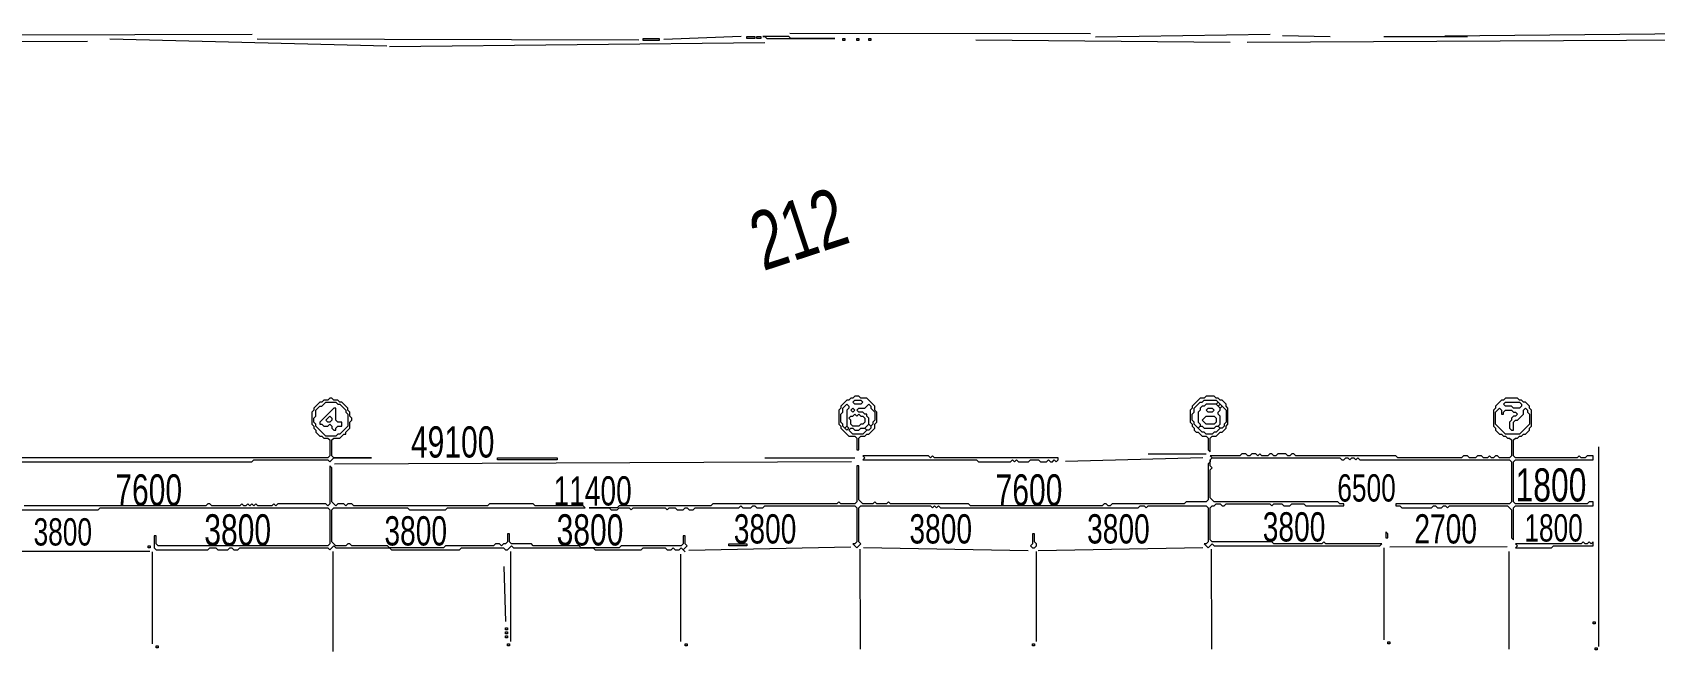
# Model space of a CAD drawing. Extents: x 10 to 1972, y 10 to 1370.
# Drawn here: x 678 to 1491, y 1060 to 1370 of the extents above; entities that cross this region are included whole.
import ezdxf

# ---------------------------------------------------------------- set-up
doc = ezdxf.new("R2010")
doc.units = 0
for name, color, linetype, lineweight in [('OCR_TEXT', 6, 'Continuous', 0), ('TRACE_CURVE', 6, 'Continuous', 0), ('TRACE_STRAIGHT', 5, 'Continuous', 0), ('TRACE_TEXT_SYMBOL', 6, 'Continuous', 0)]:
    doc.layers.add(name, color=color, linetype=linetype, lineweight=lineweight)
doc.styles.add('wqy-unicode', font='wqy-unicode.lff')

msp = doc.modelspace()

# ---------------------------------------------------------------- linework, layer by layer
at = {"layer": 'TRACE_CURVE', "color": 6}
for points in [[(827, 1187), (826, 1186), (824, 1186), (823, 1185), (822, 1185), (819, 1182), (819, 1181), (818, 1180), (818, 1174), (819, 1173), (819, 1172), (820, 1171), (820, 1170), (822, 1168), (823, 1168), (824, 1167), (826, 1167), (827, 1166), (827, 1158), (826, 1157), (670, 1157)], [(835, 1170), (837, 1172), (837, 1175), (838, 1176), (838, 1177), (837, 1178), (837, 1180), (836, 1181), (836, 1182), (833, 1185), (832, 1185), (831, 1186), (829, 1186), (828, 1187), (827, 1187)], [(1416, 1187), (1415, 1186), (1414, 1186), (1411, 1183), (1411, 1182), (1410, 1181), (1410, 1173), (1411, 1172), (1411, 1171), (1413, 1169), (1414, 1169), (1415, 1168), (1416, 1168), (1417, 1167), (1418, 1167), (1419, 1166), (1419, 1158), (1418, 1157), (1413, 1157), (1412, 1158), (1411, 1158), (1410, 1157), (1409, 1157), (1408, 1158), (1407, 1157), (1405, 1157), (1404, 1158), (1402, 1158), (1401, 1157), (1398, 1157), (1397, 1158), (1395, 1158), (1394, 1157), (1362, 1157), (1361, 1158), (1311, 1158), (1310, 1159), (1309, 1159), (1308, 1158), (1307, 1158), (1306, 1159), (1302, 1159), (1301, 1158), (1300, 1158), (1299, 1159), (1298, 1159), (1297, 1158), (1294, 1158), (1293, 1159), (1292, 1158), (1291, 1159), (1289, 1159), (1288, 1158), (1287, 1158), (1286, 1159), (1284, 1159), (1283, 1158), (1268, 1158), (1269, 1157), (1268, 1156), (1268, 1155), (1267, 1154), (1267, 1136), (1266, 1135)], [(1425, 1185), (1424, 1186), (1423, 1186), (1422, 1187), (1416, 1187)], [(1335, 1156), (1336, 1157), (1337, 1157), (1338, 1156), (1339, 1157), (1340, 1157), (1341, 1156), (1342, 1157), (1343, 1156), (1418, 1156), (1419, 1155), (1419, 1135), (1418, 1134), (1361, 1134), (1361, 1133), (1363, 1133), (1364, 1132), (1379, 1132), (1380, 1133), (1381, 1133), (1382, 1132), (1384, 1132), (1385, 1133), (1386, 1133), (1387, 1132), (1388, 1133), (1417, 1133), (1419, 1131), (1419, 1117), (1420, 1116), (1420, 1132), (1421, 1133), (1460, 1133), (1460, 1135), (1458, 1135), (1457, 1134), (1421, 1134), (1420, 1135), (1420, 1155), (1421, 1156), (1460, 1156), (1460, 1158), (1457, 1158), (1456, 1157), (1454, 1157), (1453, 1158), (1452, 1157), (1421, 1157), (1420, 1158), (1420, 1166), (1421, 1167), (1422, 1167), (1423, 1168), (1424, 1168), (1425, 1169), (1426, 1169), (1428, 1171), (1428, 1172), (1429, 1173), (1429, 1181), (1428, 1182), (1428, 1183), (1426, 1185), (1425, 1185)], [(653, 1155), (788, 1155), (789, 1156), (826, 1156), (827, 1155), (829, 1157), (848, 1157), (829, 1157), (828, 1158), (828, 1166), (829, 1167), (832, 1167), (834, 1169), (835, 1169), (835, 1170)], [(1091, 1112), (1093, 1114), (1092, 1115), (1092, 1132), (1093, 1133), (1128, 1133), (1129, 1132), (1130, 1133), (1131, 1132), (1132, 1133), (1133, 1132), (1232, 1132), (1233, 1133), (1235, 1133), (1236, 1132), (1237, 1133), (1266, 1133), (1267, 1132), (1267, 1115), (1266, 1114), (1265, 1114), (1267, 1112), (1269, 1114), (1270, 1113), (1353, 1113), (1354, 1114), (1326, 1114), (1325, 1115), (1324, 1114), (1300, 1114), (1299, 1115), (1269, 1115), (1268, 1116), (1268, 1132), (1269, 1133), (1270, 1133), (1271, 1134), (1273, 1134), (1274, 1133), (1275, 1133), (1276, 1134), (1298, 1134), (1299, 1133), (1300, 1134), (1304, 1134), (1305, 1133), (1308, 1133), (1309, 1134), (1315, 1134), (1316, 1133), (1335, 1133), (1335, 1134), (1333, 1134), (1332, 1135), (1270, 1135), (1268, 1137), (1268, 1151), (1269, 1152), (1268, 1153), (1268, 1156), (1269, 1157), (1333, 1157), (1334, 1156), (1335, 1156)], [(886, 1132), (955, 1132), (954, 1133), (930, 1133), (929, 1134), (907, 1134), (906, 1133), (839, 1133), (838, 1134), (836, 1134), (835, 1133), (834, 1134), (831, 1134), (830, 1133), (828, 1135), (828, 1152), (827, 1153), (827, 1134), (826, 1133), (825, 1134), (801, 1134), (800, 1133), (799, 1134), (798, 1133), (791, 1133), (790, 1134), (789, 1133), (788, 1134), (787, 1133), (786, 1134), (785, 1133), (784, 1133), (783, 1134), (782, 1133), (768, 1133), (767, 1134), (766, 1134), (765, 1133), (674, 1133)], [(1266, 1135), (1256, 1135), (1255, 1134), (1219, 1134), (1218, 1133), (1217, 1133), (1216, 1134), (1215, 1134), (1214, 1133), (1148, 1133), (1147, 1134), (1108, 1134), (1107, 1135), (1106, 1134), (1101, 1134), (1100, 1135), (1099, 1134), (1094, 1134), (1092, 1136), (1092, 1153), (1091, 1153), (1091, 1135), (1090, 1134), (1083, 1134), (1082, 1135), (1081, 1134), (1019, 1134), (1018, 1133), (972, 1133), (971, 1132), (957, 1132), (967, 1132), (968, 1131), (971, 1131), (972, 1132), (977, 1132), (978, 1131), (979, 1132), (995, 1132), (996, 1131), (997, 1132), (1000, 1132), (1001, 1131), (1004, 1131), (1005, 1132), (1006, 1132), (1007, 1131), (1009, 1131), (1010, 1132), (1032, 1132), (1033, 1133), (1034, 1132), (1038, 1132), (1039, 1133), (1040, 1133), (1041, 1132), (1044, 1132), (1045, 1133), (1090, 1133), (1091, 1132), (1091, 1115), (1090, 1114), (1089, 1114), (1091, 1112)], [(653, 1131), (711, 1131), (712, 1132), (826, 1132), (827, 1131), (827, 1114), (826, 1113), (741, 1113), (740, 1114), (740, 1118), (739, 1118), (739, 1112), (740, 1111), (766, 1111), (767, 1112), (770, 1112), (771, 1111), (776, 1111), (777, 1112), (778, 1112), (779, 1111), (781, 1111), (782, 1112), (826, 1112), (827, 1111)], [(827, 1111), (829, 1113), (830, 1112), (857, 1112), (858, 1111), (892, 1111), (893, 1112), (914, 1112), (915, 1111), (916, 1111), (918, 1113), (919, 1112), (959, 1112), (960, 1111), (983, 1111), (984, 1112), (995, 1112), (996, 1111), (998, 1111), (999, 1112), (1000, 1111), (1002, 1111), (1003, 1112), (1005, 1110), (1004, 1111), (1006, 1113), (1005, 1114), (1005, 1118), (1004, 1118), (1004, 1114), (1003, 1113), (973, 1113), (972, 1112), (953, 1112), (952, 1113), (929, 1113), (928, 1114), (918, 1114), (917, 1115), (917, 1119), (916, 1119), (916, 1115), (915, 1114), (914, 1114), (913, 1113), (912, 1114), (910, 1114), (909, 1113), (885, 1113), (884, 1112), (857, 1112), (856, 1113), (838, 1113), (837, 1114), (836, 1114), (835, 1113), (830, 1113), (828, 1115), (828, 1131), (829, 1132), (866, 1132), (867, 1131), (885, 1131), (886, 1132)]]:
    msp.add_lwpolyline(points, dxfattribs=at)
for points in [[(825, 1185), (830, 1185), (831, 1184), (832, 1184), (835, 1181), (835, 1180), (836, 1179), (836, 1173), (832, 1169), (831, 1169), (830, 1168), (825, 1168), (820, 1173), (820, 1174), (819, 1175), (819, 1177), (820, 1178), (820, 1181), (822, 1183), (823, 1183)], [(1413, 1182), (1414, 1181), (1414, 1179), (1415, 1179), (1415, 1180), (1416, 1181), (1419, 1181), (1420, 1180), (1421, 1180), (1422, 1179), (1421, 1178), (1420, 1178), (1419, 1177), (1419, 1176), (1418, 1175), (1418, 1172), (1419, 1171), (1420, 1171), (1420, 1175), (1421, 1176), (1422, 1176), (1425, 1179), (1425, 1181), (1426, 1182), (1427, 1181), (1427, 1180), (1428, 1179), (1428, 1174), (1423, 1169), (1416, 1169), (1411, 1174), (1411, 1180)], [(1415, 1184), (1416, 1185), (1423, 1185), (1424, 1184), (1424, 1183), (1423, 1182), (1420, 1182), (1419, 1183), (1416, 1183)]]:
    msp.add_lwpolyline(points, close=True, dxfattribs=at)
at = {"layer": 'TRACE_STRAIGHT', "color": 5}
for p, q in [((495.62, 1364.84), (705.63, 1365.57)), ((670.62, 1368.79), (788.13, 1369.06)), ((716.89, 1366.85), (855.67, 1363.26)), ((790.62, 1366.77), (981.87, 1366.31)), ((994.36, 1366.63), (1033.15, 1368.16)), ((1057.56, 1369.63), (1208.13, 1369.43)), ((1150.61, 1366.34), (1278.14, 1365.1)), ((1210.62, 1367.77), (1298.14, 1369.06)), ((1286.62, 1365.13), (1623.13, 1366.86)), ((1304.33, 1368.51), (1328.13, 1367.91)), ((1355, 1368), (1397, 1368)), ((1385.62, 1368.35), (1573.14, 1369.98)), ((856.87, 1362.9), (1044.89, 1365.02)), ((1462.66, 1162.62), (1462.67, 1062.62)), ((829.38, 1154.09), (1088.38, 1155.27)), ((1045, 1157), (1090, 1157)), ((1195.55, 1155.34), (1264.35, 1157.17)), ((1237, 1159), (1266, 1159)), ((654.38, 1110.29), (736.88, 1110.31)), ((738, 1110), (738, 1064)), ((828.57, 1110.13), (828.64, 1060.12)), ((917.59, 1110.13), (917.62, 1065.12)), ((1002.85, 1065.12), (1002.88, 1108.88)), ((1006.86, 1110.84), (1088.13, 1112.46)), ((1092.63, 1111.38), (1092.69, 1061.37)), ((1094.37, 1112.21), (1176.86, 1110.76)), ((1180.87, 1110.13), (1180.9, 1065.12)), ((1181.89, 1110.76), (1264.38, 1112.23)), ((1268.54, 1111.38), (1268.71, 1061.37)), ((1355, 1112), (1355, 1066)), ((1358.13, 1112.56), (1416.88, 1112.62)), ((1417.85, 1061.37), (1417.88, 1110.13)), ((914.16, 1102.66), (915.08, 1075.11))]:
    msp.add_line(p, q, dxfattribs=at)
at = {"layer": 'TRACE_TEXT_SYMBOL', "color": 6}
for points in [[(984, 1367), (992, 1367), (992, 1366), (984, 1366)], [(1036, 1368), (1040, 1368), (1040, 1367), (1036, 1367)], [(1041, 1368), (1043, 1368), (1043, 1367), (1041, 1367)], [(1044, 1368), (1045, 1368), (1046, 1367), (1080, 1367), (1058, 1367), (1057, 1368)], [(1084, 1367), (1085, 1367), (1085, 1366), (1084, 1366)], [(1091, 1367), (1092, 1367), (1092, 1366), (1091, 1366)], [(1097, 1367), (1098, 1367), (1098, 1366), (1097, 1366)], [(1090, 1188), (1089, 1187), (1088, 1187), (1087, 1186), (1086, 1186), (1083, 1183), (1083, 1182), (1082, 1181), (1082, 1174), (1083, 1173), (1083, 1172), (1087, 1168), (1090, 1168), (1091, 1167), (1091, 1161), (1092, 1161), (1092, 1167), (1093, 1168), (1095, 1168), (1096, 1169), (1097, 1169), (1100, 1172), (1100, 1174), (1101, 1175), (1101, 1180), (1100, 1181), (1100, 1183), (1096, 1187), (1093, 1187), (1092, 1188)], [(1266, 1188), (1265, 1187), (1263, 1187), (1259, 1183), (1259, 1182), (1258, 1181), (1258, 1175), (1259, 1174), (1259, 1173), (1260, 1172), (1260, 1171), (1261, 1170), (1262, 1170), (1264, 1168), (1266, 1168), (1267, 1167), (1267, 1161), (1268, 1160), (1268, 1167), (1269, 1168), (1271, 1168), (1273, 1170), (1274, 1170), (1276, 1172), (1276, 1173), (1277, 1174), (1277, 1182), (1276, 1183), (1276, 1184), (1274, 1186), (1273, 1186), (1272, 1187), (1271, 1187), (1270, 1188)], [(829, 1182), (822, 1175), (822, 1174), (823, 1174), (824, 1173), (826, 1173), (827, 1174), (828, 1173), (828, 1172), (829, 1171), (830, 1171), (830, 1172), (831, 1173), (833, 1173), (833, 1175), (831, 1175), (830, 1176), (830, 1182)], [(1086, 1184), (1087, 1183), (1087, 1182), (1086, 1181), (1086, 1173), (1085, 1172), (1084, 1173), (1084, 1174), (1083, 1175), (1083, 1179), (1084, 1180), (1084, 1182)], [(1089, 1178), (1090, 1179), (1091, 1178), (1092, 1179), (1093, 1178), (1094, 1178), (1095, 1177), (1095, 1175), (1094, 1174), (1093, 1174), (1092, 1173), (1089, 1173), (1088, 1174), (1088, 1176), (1087, 1177), (1088, 1178)], [(1088, 1181), (1089, 1182), (1090, 1181), (1089, 1180)], [(1089, 1185), (1090, 1186), (1093, 1186), (1094, 1185), (1093, 1184), (1090, 1184)], [(1097, 1184), (1098, 1183), (1098, 1182), (1100, 1180), (1100, 1176), (1099, 1175), (1099, 1174), (1098, 1173), (1097, 1174), (1097, 1177), (1096, 1178), (1096, 1179), (1095, 1179), (1094, 1180), (1092, 1180), (1091, 1181), (1092, 1182), (1095, 1182)], [(1264, 1185), (1265, 1186), (1271, 1186), (1272, 1185), (1271, 1184), (1266, 1184), (1265, 1183), (1264, 1183), (1263, 1182), (1263, 1181), (1262, 1180), (1262, 1175), (1263, 1174), (1263, 1173), (1262, 1172), (1260, 1174), (1260, 1175), (1259, 1176), (1259, 1179), (1260, 1180), (1260, 1182), (1263, 1185)], [(1266, 1181), (1267, 1182), (1269, 1182), (1270, 1181), (1269, 1180), (1267, 1180)], [(1271, 1184), (1272, 1185), (1273, 1184), (1272, 1183)], [(1272, 1183), (1273, 1184), (1274, 1183), (1273, 1182)], [(1273, 1182), (1274, 1183), (1276, 1181), (1276, 1175), (1275, 1174), (1275, 1173), (1274, 1172), (1273, 1172), (1272, 1173), (1273, 1174), (1273, 1178), (1272, 1179), (1272, 1180), (1273, 1181)], [(827, 1178), (828, 1177), (828, 1176), (827, 1175), (826, 1175), (825, 1176)], [(1085, 1172), (1086, 1173), (1087, 1172), (1086, 1171)], [(1087, 1171), (1088, 1172), (1089, 1172), (1090, 1171), (1092, 1171), (1093, 1172), (1095, 1172), (1096, 1171), (1094, 1169), (1089, 1169)], [(1097, 1174), (1098, 1173), (1098, 1172), (1097, 1171), (1096, 1171), (1095, 1172)], [(1262, 1172), (1263, 1173), (1264, 1173), (1265, 1172), (1270, 1172), (1271, 1173), (1272, 1173), (1273, 1172), (1271, 1170), (1270, 1170), (1269, 1169), (1266, 1169), (1265, 1170), (1264, 1170)], [(1266, 1178), (1270, 1178), (1271, 1177), (1271, 1175), (1270, 1174), (1266, 1174), (1264, 1176)], [(911, 1157), (941, 1157), (941, 1156), (911, 1156)], [(1094, 1158), (1095, 1157), (1094, 1156), (1151, 1156), (1152, 1155), (1168, 1155), (1169, 1156), (1170, 1155), (1171, 1156), (1172, 1155), (1177, 1155), (1178, 1156), (1182, 1156), (1183, 1155), (1186, 1155), (1187, 1156), (1188, 1155), (1189, 1155), (1190, 1156), (1191, 1155), (1192, 1156), (1192, 1157), (1130, 1157), (1129, 1158), (1128, 1157), (1127, 1158)], [(1027, 1114), (1036, 1114), (1036, 1113), (1027, 1113)], [(1179, 1119), (1179, 1114), (1178, 1113), (1179, 1112), (1180, 1112), (1181, 1113), (1181, 1114), (1180, 1115), (1180, 1119)], [(1356, 1120), (1356, 1117), (1357, 1117), (1357, 1119)], [(1455, 1115), (1454, 1114), (1421, 1114), (1422, 1113), (1421, 1112), (1439, 1112), (1440, 1113), (1460, 1113), (1460, 1115), (1459, 1114), (1458, 1115), (1457, 1114), (1456, 1114)], [(736, 1113), (737, 1113), (737, 1112), (736, 1112)], [(1460, 1075), (1461, 1075), (1461, 1074), (1460, 1074)], [(915, 1072), (916, 1072), (916, 1071), (915, 1071)], [(915, 1070), (916, 1070), (916, 1069), (915, 1069)], [(915, 1068), (916, 1068), (916, 1067), (915, 1067)], [(1357, 1065), (1358, 1065), (1358, 1064), (1357, 1064)], [(740, 1063), (741, 1063), (741, 1062), (740, 1062)], [(916, 1064), (917, 1064), (917, 1063), (916, 1063)], [(1005, 1064), (1006, 1064), (1006, 1063), (1005, 1063)], [(1179, 1064), (1180, 1064), (1180, 1063), (1179, 1063)], [(1461, 1062), (1462, 1062), (1462, 1061), (1461, 1061)]]:
    msp.add_lwpolyline(points, close=True, dxfattribs=at)

# ---------------------------------------------------------------- texts
at = {"layer": 'OCR_TEXT', "color": 6, "style": 'wqy-unicode', "width": 0.72}
msp.add_text('212', height=29.279, rotation=18.23249, dxfattribs=at).set_placement((1044.13, 1250.46))
for s, height, p in [('49100', 15.618, (867.69, 1157.21)), ('7600', 15.618, (719.59, 1133.21)), ('11400', 14.642, (939.1, 1133.2)), ('7600', 15.618, (1160.59, 1133.21)), ('6500', 13.666, (1331.77, 1135.18)), ('1800', 16.594, (1421.02, 1135.22)), ('3800', 14.642, (1294.41, 1115.2)), ('3800', 13.666, (678.65, 1113.18)), ('3800', 15.618, (764.17, 1113.21)), ('3800', 14.642, (854.41, 1113.2)), ('3800', 15.618, (940.67, 1113.21)), ('3800', 14.642, (1029.41, 1114.2)), ('3800', 14.642, (1117.41, 1114.2)), ('3800', 14.642, (1206.41, 1114.2)), ('2700', 14.642, (1370.37, 1114.2)), ('1800', 13.666, (1425.46, 1115.18))]:
    msp.add_text(s, height=height, dxfattribs=at).set_placement(p)

doc.saveas('drawing.dxf')
